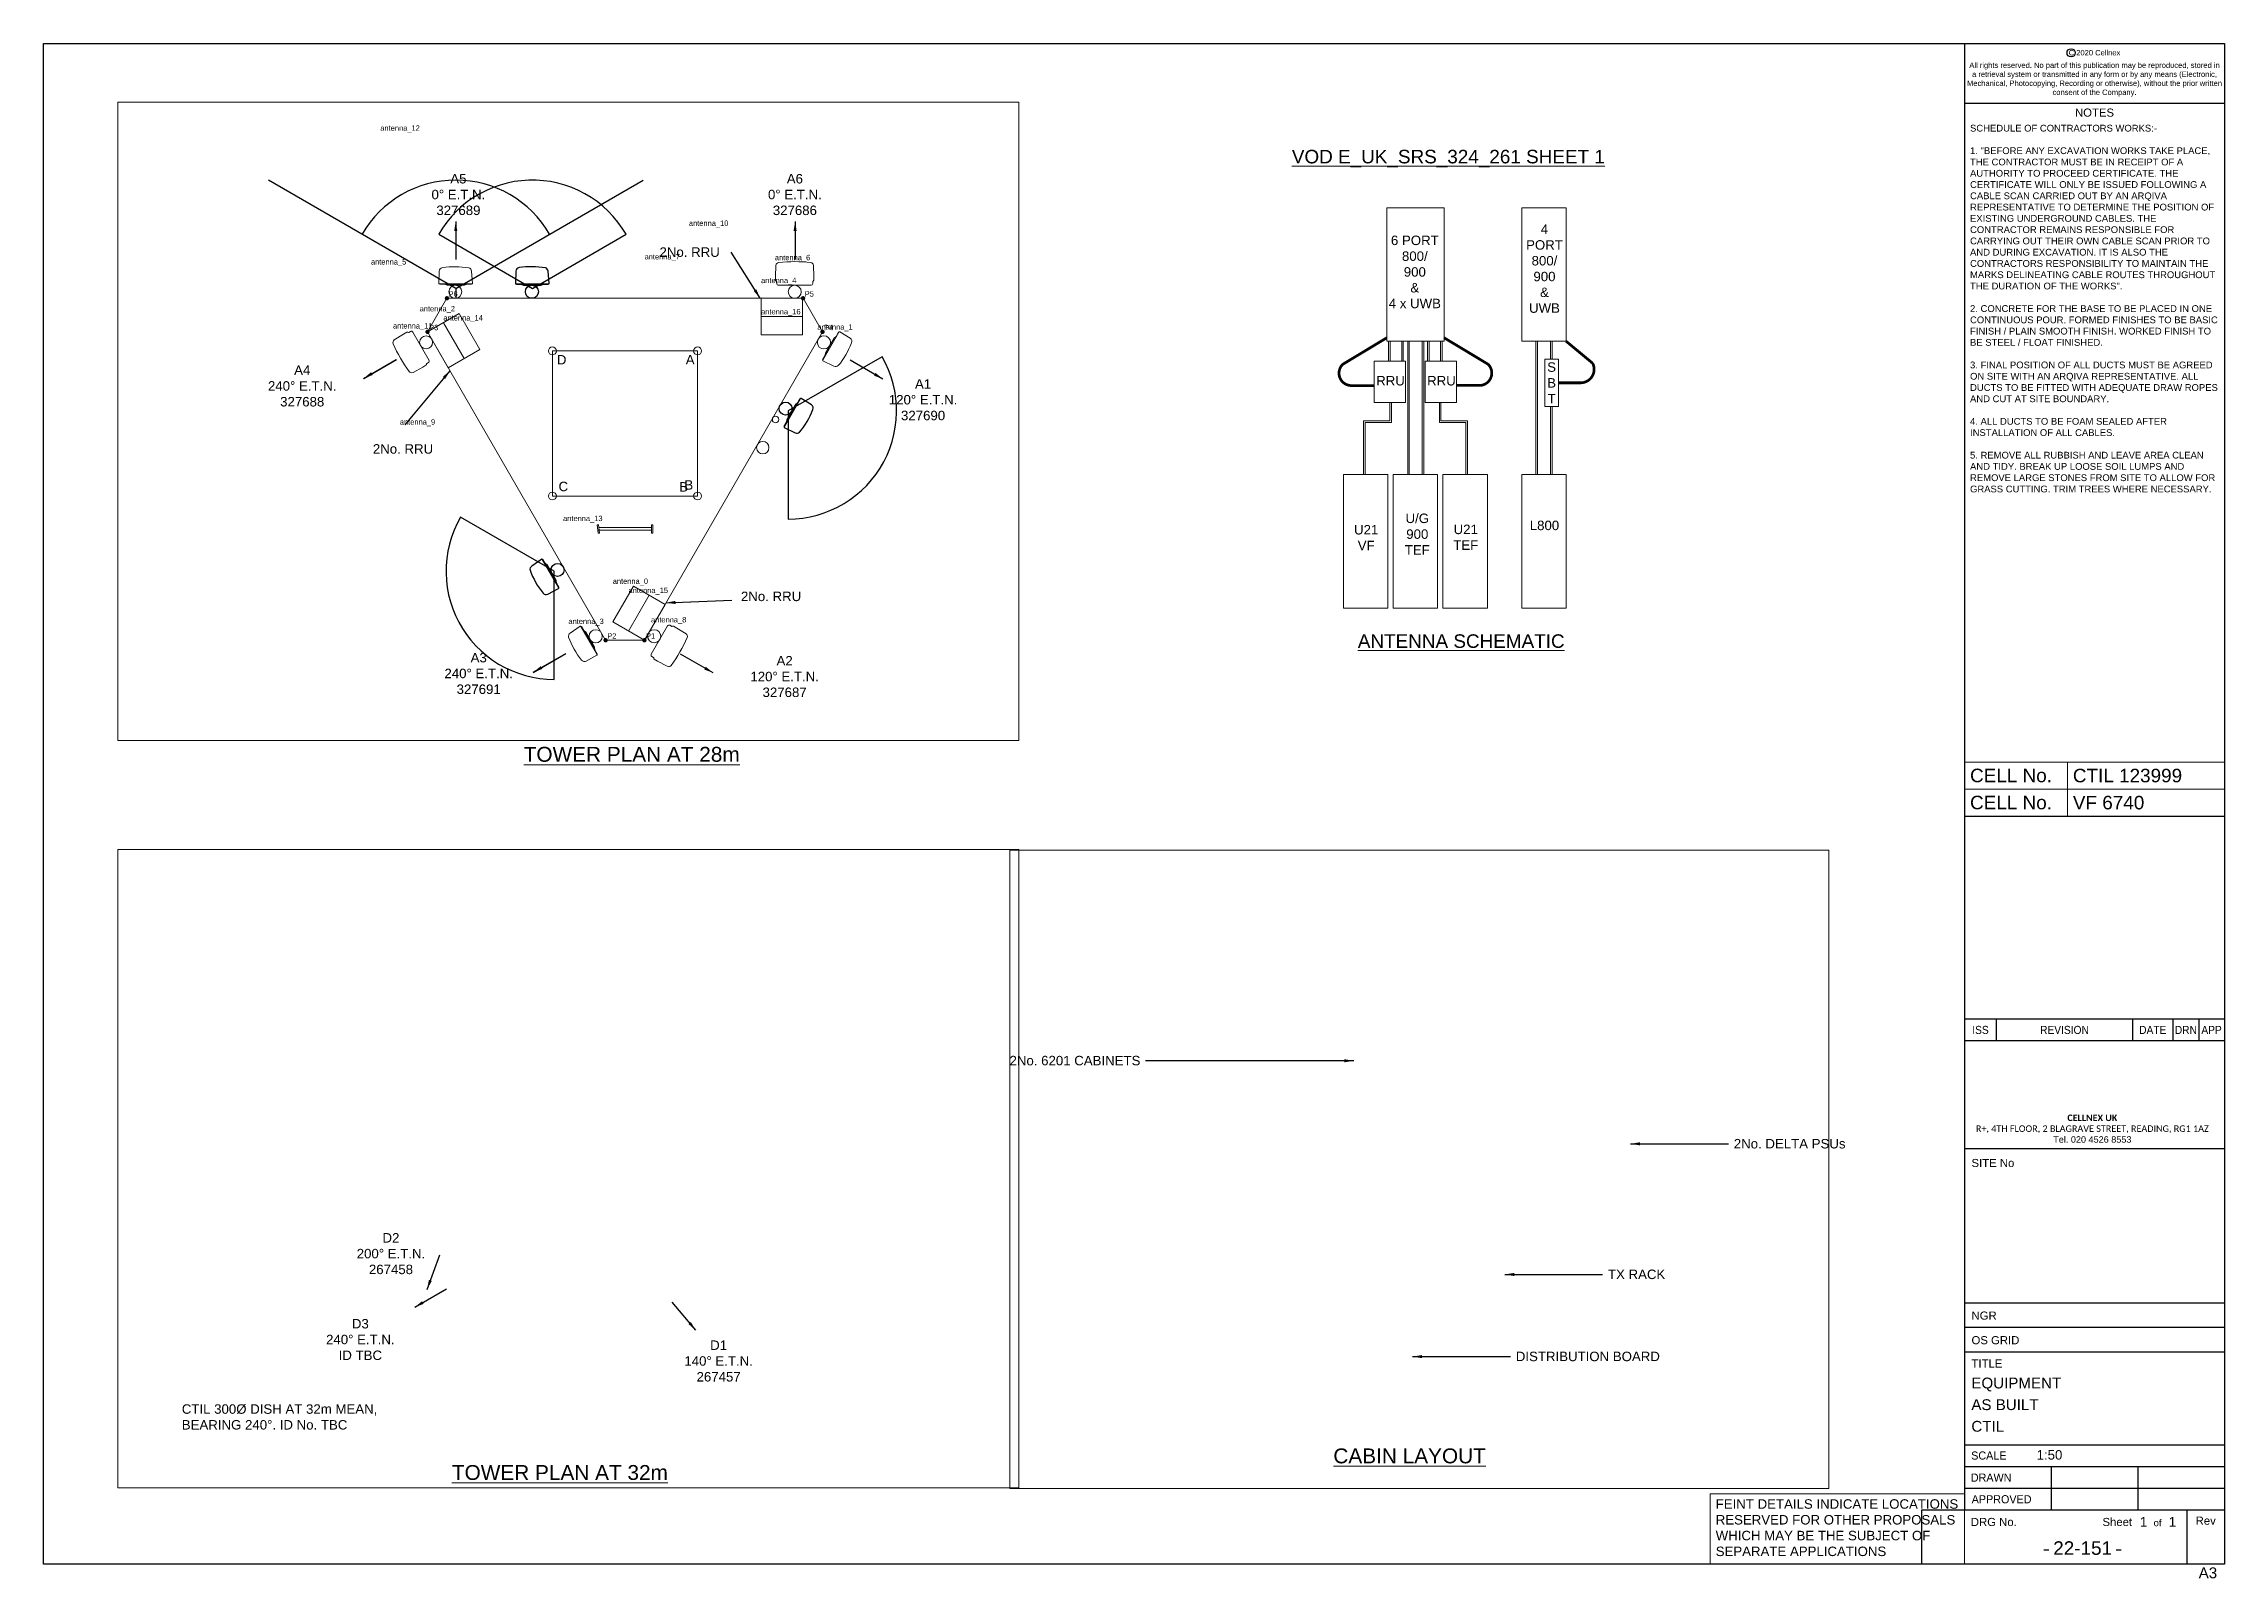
# Paper-space layout '22-151 CTIL EQUIPMENT' of a CAD drawing. Header units: millimetres. Extents: x 0 to 403, y -3 to 281.
# The model-space entities are those that its viewports show. They can reach past a viewport. Long polylines and large blocks are cut down to what shows.
import ezdxf
from ezdxf.enums import TextEntityAlignment as Align

# ---------------------------------------------------------------- set-up
doc = ezdxf.new("R2010")
doc.units = ezdxf.units.MM
doc.header["$LTSCALE"] = 30
doc.linetypes.add('DIVIDE', pattern=[31.75, 12.7, -6.35, 0, -6.35, 0, -6.35])
for name, color, linetype in [('ACAD ENTITIES HIDDEN', 7, 'Continuous'), ('ANTENNA_LABELS', 2, 'Continuous'), ('ANTENNA_RADIATION', 1, 'Continuous'), ('PROPOSED_EXTRA_ANTENNA', 4, 'Continuous'), ('PROPOSED_RADIATION', 3, 'Continuous'), ('RADIATION_NORMAL', 4, 'Continuous'), ('VERTEX_LABELS', 7, 'Continuous')]:
    doc.layers.add(name, color=color, linetype=linetype)
for name, color, linetype, lineweight in [('ANTENNAS DISHES', 7, 'Continuous', 5), ('BORDER', 7, 'Continuous', 25), ('FEEDERS', 7, 'DIVIDE', 9), ('STEELWORK', 7, 'Continuous', 13), ('TEXT AND DIMENSIONS', 7, 'Continuous', 13), ('TOWER MAST', 7, 'Continuous', 18)]:
    doc.layers.add(name, color=color, linetype=linetype, lineweight=lineweight)
doc.layers.add('VIEWPORTS', color=7, linetype='Continuous', plot=False)
doc.styles.add('textstyle3', font='arial.ttf')
doc.styles.add('textstyle4', font='arial.ttf', dxfattribs={"width": 0.9})
doc.styles.add('textstyle5', font='arial.ttf', dxfattribs={"width": 0.95})
doc.dimstyles.new('QCADDimStyle', dxfattribs={"dimtxt": 1.75, "dimasz": 1.75, "dimexe": 1.75, "dimexo": 1.75, "dimgap": 0.75, "dimtad": 1, "dimzin": 12, "dimtxsty": 'Standard', "dimcen": 2.5, "dimclrt": 256, "dimazin": 3, "dimtfac": 1, "dimtmove": 2, "dimatfit": 3})

# ---------------------------------------------------------------- blocks, each defined once
blk = doc.blocks.new('CELLNEX A3MAS')
at = {"layer": 'BORDER'}
for p, q in [((0, 281), (403, 281)), ((0, 0), (0, 281)), ((355, 281), (355, 10)), ((403, 281), (403, 0)), ((355, 270), (403, 270)), ((355, 138.24), (403, 138.24)), ((403, 100.74), (355, 100.74)), ((403, 96.74), (355, 96.74)), ((360.85, 100.74), (360.85, 96.74)), ((386.04, 100.74), (386.04, 96.74)), ((393.5, 100.74), (393.5, 96.74)), ((398.25, 100.74), (398.25, 96.74)), ((403, 76.74), (355, 76.74)), ((403, 48.21), (355, 48.21)), ((403, 43.71), (355, 43.71)), ((403, 39.21), (355, 39.21)), ((403, 22), (355, 22)), ((403, 18), (355, 18)), ((371, 18), (371, 10)), ((387, 18), (387, 10)), ((403, 14), (355, 14)), ((403, 10), (347, 10)), ((347, 10), (347, 0)), ((396.05, 10), (396.05, 0)), ((403, 0), (0, 0))]:
    blk.add_line(p, q, dxfattribs=at)
at = {"layer": 'BORDER', "const_width": 0.25}
for points in [[(369.61, 2.64), (370.61, 2.64)], [(382.95, 2.64), (383.95, 2.64)]]:
    blk.add_lwpolyline(points, dxfattribs=at)
at = {"layer": 'BORDER'}
blk.add_circle((374.68, 279.3), 0.764, dxfattribs=at)
at = {"layer": 'BORDER', "style": 'textstyle3'}
blk.add_text('NOTES', height=1.5, dxfattribs=at).set_placement((379, 267.5), align=Align.CENTER)
at = {"layer": 'BORDER'}
for s, style, width, p in [('ISS', 'textstyle4', 0.9, (357.93, 98.73)), ('REVISION', 'textstyle4', 0.9, (373.45, 98.73)), ('DATE', 'textstyle4', 0.9, (389.77, 98.73)), ('DRN', 'textstyle4', 0.9, (395.88, 98.73)), ('APP', 'textstyle4', 0.9, (400.63, 98.73)), ('DRAWN', 'textstyle5', 0.95, (359.9, 16)), ('APPROVED', 'textstyle5', 0.95, (361.83, 12))]:
    blk.add_text(s, height=1.5, dxfattribs=dict(at, style=style, width=width)).set_placement(p, align=Align.MIDDLE_CENTER)
at = {"layer": 'BORDER', "style": 'textstyle3'}
for s, p in [('SITE No', (356.27, 73.39)), ('NGR', (356.27, 45.19)), ('OS GRID', (356.27, 40.64)), ('TITLE', (356.27, 36.33)), ('DRG No.', (356.14, 7.05))]:
    blk.add_text(s, height=1.5, dxfattribs=at).set_placement(p)
at = {"layer": 'BORDER', "style": 'textstyle5', "width": 0.95}
blk.add_text('SCALE', height=1.5, dxfattribs=at).set_placement((356.21, 19.33))
at = {"layer": 'BORDER', "style": 'textstyle3'}
for s, height, p in [('Sheet', 1.5, (383.21, 7.83)), ('of', 1.25, (390.65, 7.67)), ('Rev', 1.5, (399.55, 8.03))]:
    blk.add_text(s, height=height, dxfattribs=at).set_placement(p, align=Align.MIDDLE)
for s, insert, char_height, attachment_point in [('C 2020 Cellnex', (379, 279.82), 1, 2), ('A3', (399.96, -1.61), 2, 5)]:
    blk.add_mtext(s, dxfattribs=dict(at, insert=insert, char_height=char_height, attachment_point=attachment_point))
at = {"layer": 'BORDER', "attachment_point": 1, "style": 'textstyle3'}
for s, insert, char_height, width in [('\\pxqc;All rights reserved. No part of this publication may be reproduced, stored in a retrieval system or transmitted in any form or by any means (Electronic, Mechanical, Photocopying, Recording or otherwise), without the prior written consent of the Company.', (355.5, 277.51), 1, 47), ('\\pxsm1,qc;{\\fCalibri|b1|i0|c0|p34;CELLNEX UK\\P\\fCalibri|b0|i0|c0|p34;R+, 4TH FLOOR, 2 BLAGRAVE STREET, READING, RG1 1AZ \\P}Tel. 020 4526 8553', (356.94, 83.09), 1.2, 43.3154)]:
    blk.add_mtext(s, dxfattribs=dict(at, insert=insert, char_height=char_height, width=width))
at = {"layer": 'BORDER', "style": 'textstyle3'}
for tag, p, height in [('TITLE1', (356.24, 32.48), 2), ('TITLE2', (356.24, 28.48), 2), ('TITLE3', (356.24, 24.48), 2), ('SCALE', (368.3, 19.33), 1.75)]:
    blk.add_attdef(tag, p, '', height=height, dxfattribs=at)
for tag, height, p in [('SHTNO', 1.8, (388.07, 7.83)), ('SHTOF', 1.8, (393.4, 7.83)), ('USERIDCATEGORY', 2.5, (376.81, 2.98))]:
    blk.add_attdef(tag, text='', height=height, dxfattribs=at).set_placement(p, align=Align.MIDDLE)
blk = doc.blocks.new('PROJECT DETAILS')
at = {"layer": 'TEXT AND DIMENSIONS'}
for p, q in [((0, 5), (48, 5)), ((19, 0), (19, 5))]:
    blk.add_line(p, q, dxfattribs=at)
at = {"layer": 'TEXT AND DIMENSIONS', "insert": (1, 2.5), "char_height": 2.5, "attachment_point": 4, "style": 'textstyle3'}
blk.add_mtext('CELL No.', dxfattribs=at)
at = {"layer": 'TEXT AND DIMENSIONS', "style": 'textstyle3'}
blk.add_attdef('CELL_NO', (20, 1.25), '', height=2.5, dxfattribs=at)

msp = doc.modelspace()

# ---------------------------------------------------------------- linework, layer by layer
at = {"layer": 'ANTENNA_RADIATION'}
for q in [(278429.64, 11525.02), (281893.74, 11525.02)]:
    msp.add_line((280161.69, 10525.02), q, dxfattribs=at)
msp.add_arc((280161.69, 10525.02), 1000, 30, 150, dxfattribs=at)
at = {"layer": 'ANTENNAS DISHES', "color": 1}
for p, q in [((283119.49, 10737.58), (283115.84, 10635.87)), ((283468.95, 10635.87), (283465.29, 10737.58)), ((283115.84, 10635.87), (283116.13, 10600.88)), ((283468.65, 10600.88), (283468.95, 10635.87)), ((283126.13, 10584.88), (283126.13, 10568.33)), ((283458.65, 10568.33), (283458.65, 10584.88)), ((283141.13, 10553.33), (283443.65, 10553.33)), ((281903.63, 7273.31), (281610.92, 7442.31))]:
    msp.add_line(p, q, dxfattribs=at)
at = {"layer": 'ANTENNAS DISHES', "color": 6}
for p, q in [((280007.65, 10682.94), (280005.07, 10570.33)), ((280315.06, 10570.33), (280305.82, 10682.89)), ((280010.07, 10565.33), (280310.07, 10565.33)), ((280013.87, 10565.33), (280013.87, 10562.33)), ((280306.87, 10562.33), (280306.87, 10565.33)), ((280013.87, 10562.33), (280056.74, 10562.33)), ((280056.74, 10562.33), (280080.37, 10553.33)), ((280240.37, 10553.33), (280263.99, 10562.33)), ((280263.99, 10562.33), (280306.87, 10562.33)), ((280080.37, 10553.33), (280240.37, 10553.33)), ((279742.61, 10126.62), (279728.28, 10118.35)), ((279914.35, 9859.14), (279763.1, 10121.13)), ((279709.42, 10119.01), (279678.96, 10101.77)), ((279678.96, 10101.77), (279592.71, 10047.75)), ((279894.53, 9830.38), (279908.86, 9838.65)), ((279855.52, 9795.96), (279885.68, 9813.72)), ((279765.61, 9748.28), (279855.52, 9795.96))]:
    msp.add_line(p, q, dxfattribs=at)
at = {"layer": 'ANTENNAS DISHES', "color": 2}
for p, q in [((283701.49, 10120.46), (283551.49, 9860.66)), ((283804.55, 10063.76), (283708.32, 10122.29)), ((283696.99, 10118.68), (283675.55, 10081.55)), ((283699.59, 10117.18), (283696.99, 10118.68)), ((283675.55, 10081.55), (283655.95, 10065.59)), ((283655.95, 10065.59), (283575.95, 9927.02)), ((283575.95, 9927.02), (283571.93, 9902.06)), ((283571.93, 9902.06), (283550.49, 9864.93)), ((283550.49, 9864.93), (283553.09, 9863.43)), ((283553.33, 9853.84), (283655.42, 9805.56))]:
    msp.add_line(p, q, dxfattribs=at)
at = {"layer": 'ANTENNAS DISHES', "color": 3}
for p, q in [((282152.66, 7403.03), (282138.33, 7411.3)), ((282117.84, 7405.81), (281966.58, 7143.82)), ((282201.97, 7386.45), (282171.51, 7403.69)), ((282288.22, 7332.43), (282201.97, 7386.45)), ((281972.07, 7123.33), (281986.4, 7115.06)), ((281995.26, 7098.4), (282025.41, 7080.65)), ((282025.41, 7080.65), (282115.32, 7032.96))]:
    msp.add_line(p, q, dxfattribs=at)
at = {"layer": 'ANTENNAS DISHES', "color": 4}
for p, q in [((281310.55, 7402.81), (281217.69, 7338.53)), ((281467.37, 7141.19), (281317.37, 7401)), ((281321.57, 7399.72), (281318.98, 7398.22)), ((281343.01, 7362.59), (281321.57, 7399.72)), ((281362.62, 7346.63), (281343.01, 7362.59)), ((281442.62, 7208.07), (281362.62, 7346.63)), ((281446.64, 7183.11), (281442.62, 7208.07)), ((281468.07, 7145.98), (281446.64, 7183.11)), ((281465.48, 7144.48), (281468.07, 7145.98)), ((281366.73, 7080.28), (281465.54, 7134.36))]:
    msp.add_line(p, q, dxfattribs=at)
at = {"layer": 'ANTENNAS DISHES', "color": 6}
msp.add_lwpolyline([(280263.44, 10565.33), (280239.81, 10556.33), (280080.92, 10556.33), (280057.29, 10565.33)], dxfattribs=at)
at = {"layer": 'ANTENNAS DISHES', "color": 5}
for points in [[(283364.83, 10433.38), (283364.83, 10095.38), (282981.83, 10095.38), (282981.83, 10433.38)], [(282981.83, 10433.38), (283364.83, 10433.38)], [(283364.83, 10264.38), (282981.83, 10264.38)]]:
    msp.add_lwpolyline(points, dxfattribs=at)
at = {"layer": 'ANTENNAS DISHES', "color": 3}
for points in [[(280384.23, 9960.39), (280091.52, 9791.39), (279900.02, 10123.08), (280192.73, 10292.08)], [(280192.73, 10292.08), (280384.23, 9960.39)], [(280237.88, 9875.89), (280046.38, 10207.58)]]:
    msp.add_lwpolyline(points, dxfattribs=at)
at = {"layer": 'ANTENNAS DISHES', "color": 2}
msp.add_lwpolyline([(283574.8, 9901.04), (283578.82, 9926), (283658.27, 10063.61), (283677.88, 10079.57)], dxfattribs=at)
at = {"layer": 'ANTENNAS DISHES', "color": 1}
for points in [[(281610.92, 7442.31), (281802.42, 7774), (282095.13, 7605)], [(282095.13, 7605), (281903.63, 7273.31)]]:
    msp.add_lwpolyline(points, dxfattribs=at)
at = {"layer": 'ANTENNAS DISHES', "color": 4}
for points in [[(281948.78, 7689.5), (281757.28, 7357.81)], [(281340.69, 7360.61), (281360.3, 7344.65), (281439.74, 7207.04), (281443.76, 7182.08)]]:
    msp.add_lwpolyline(points, dxfattribs=at)
at = {"layer": 'ANTENNAS DISHES', "color": 6}
msp.add_circle((280156.57, 10493.36), 59.98, dxfattribs=at)
at = {"layer": 'ANTENNAS DISHES', "color": 5}
msp.add_circle((283292.39, 10493.36), 59.98, dxfattribs=at)
at = {"layer": 'ANTENNAS DISHES', "color": 3}
msp.add_circle((279887, 10026.18), 59.98, dxfattribs=at)
at = {"layer": 'ANTENNAS DISHES', "color": 2}
msp.add_circle((283562.71, 10025.76), 60.86, dxfattribs=at)
at = {"layer": 'ANTENNAS DISHES', "color": 4}
msp.add_circle((281454, 7309.96), 60.86, dxfattribs=at)
at = {"layer": 'ANTENNAS DISHES', "color": 1}
msp.add_circle((281994.01, 7310.51), 59.98, dxfattribs=at)
at = {"layer": 'ANTENNAS DISHES', "color": 2}
for centre, radius, start, end in [((283292.39, 9385.26), 1386.76, 83.87676, 96.12324), ((283705.82, 10117.96), 5, 60, 150), ((283785.78, 10034.22), 35, 336.9275, 57.5634), ((283555.83, 9858.17), 5, 150, 240), ((283671.6, 9836.41), 34.83, 242.3265, 312.7438), ((281930.46, 7576.2), 778.24, 200.67583, 218.63643)]:
    msp.add_arc(centre, radius, start, end, dxfattribs=at)
at = {"layer": 'ANTENNAS DISHES', "color": 1}
for centre, radius, start, end in [((283149.76, 10734.11), 30.47, 99.9977, 173.4649), ((283435.02, 10734.11), 30.47, 6.5351, 80.0023), ((283124.45, 10600.52), 8.33, 177.5098, 246.501), ((283460.33, 10600.52), 8.33, 293.499, 2.4902), ((283117.81, 10585.24), 8.33, 357.5098, 66.501), ((283466.97, 10585.24), 8.33, 113.499, 182.4902), ((283141.13, 10568.33), 15, 180, 270), ((283443.65, 10568.33), 15, 270, 0), ((280850.3, 10574.17), 1386.76, 203.87676, 216.12324)]:
    msp.add_arc(centre, radius, start, end, dxfattribs=at)
at = {"layer": 'ANTENNAS DISHES', "color": 6}
for centre, radius, start, end in [((280155.26, 9946.78), 778.24, 80.67583, 98.63643), ((280042.61, 10681.45), 35, 96.9275, 177.5634), ((280271.01, 10681.47), 34.83, 2.3265, 72.7438), ((280010.07, 10570.33), 5, 180, 270), ((280310.06, 10570.33), 5, 270, 0), ((279750.11, 10113.63), 15, 30, 120), ((279713.89, 10111.98), 8.33, 53.499, 122.4902), ((279723.8, 10125.37), 8.33, 233.499, 302.4902), ((279610.85, 10023.27), 30.47, 126.5351, 200.0023), ((279901.36, 9851.64), 15, 300, 30), ((279898.38, 9822.99), 8.33, 117.5098, 186.501), ((279881.83, 9821.11), 8.33, 297.5098, 6.501), ((279753.48, 9776.22), 30.47, 219.9977, 293.4649)]:
    msp.add_arc(centre, radius, start, end, dxfattribs=at)
at = {"layer": 'ANTENNAS DISHES', "color": 5}
msp.add_arc((283093.22, 10304.01), 778.24, 320.67583, 338.63643, dxfattribs=at)
at = {"layer": 'ANTENNAS DISHES', "color": 3}
for centre, radius, start, end in [((282130.83, 7398.31), 15, 60, 150), ((282157.13, 7410.05), 8.33, 237.5098, 306.501), ((282167.04, 7396.66), 8.33, 57.5098, 126.501), ((282270.08, 7307.95), 30.47, 339.9977, 53.4649), ((281979.57, 7136.32), 15, 150, 240), ((281982.55, 7107.67), 8.33, 353.499, 62.4902), ((281999.1, 7105.79), 8.33, 173.499, 242.4902), ((282127.45, 7060.9), 30.47, 246.5351, 320.0023)]:
    msp.add_arc(centre, radius, start, end, dxfattribs=at)
at = {"layer": 'ANTENNAS DISHES', "color": 4}
for centre, radius, start, end in [((281313.05, 7398.48), 5, 30, 120), ((281236.32, 7309.1), 34.83, 122.3265, 192.7438), ((281030.63, 7858.85), 1386.76, 323.87676, 336.12324), ((281463.04, 7138.69), 5, 300, 30), ((281350.54, 7111.31), 35, 216.9275, 297.5634)]:
    msp.add_arc(centre, radius, start, end, dxfattribs=at)
at = {"layer": 'PROPOSED_EXTRA_ANTENNA', "color": 6}
for p, q in [((280714.88, 10682.94), (280712.31, 10570.33)), ((281022.29, 10570.33), (281013.05, 10682.89)), ((280717.31, 10565.33), (281017.31, 10565.33)), ((280721.1, 10565.33), (280721.1, 10562.33)), ((281014.1, 10562.33), (281014.1, 10565.33)), ((280721.1, 10562.33), (280763.98, 10562.33)), ((280763.98, 10562.33), (280787.6, 10553.33)), ((280947.6, 10553.33), (280971.23, 10562.33)), ((280971.23, 10562.33), (281014.1, 10562.33)), ((280787.6, 10553.33), (280947.6, 10553.33)), ((283344.15, 9504.46), (283194.15, 9244.65)), ((283447.22, 9447.76), (283350.98, 9506.29)), ((283339.66, 9502.67), (283318.22, 9465.54)), ((283342.26, 9501.17), (283339.66, 9502.67)), ((283318.22, 9465.54), (283298.61, 9449.58)), ((283298.61, 9449.58), (283218.61, 9311.02)), ((283218.61, 9311.02), (283214.59, 9286.06)), ((283214.59, 9286.06), (283193.16, 9248.93)), ((283193.16, 9248.93), (283195.76, 9247.43)), ((283195.99, 9237.84), (283298.09, 9189.56)), ((280955.17, 8021.6), (280862.31, 7957.32)), ((281111.99, 7759.98), (280961.99, 8019.79)), ((280966.19, 8018.51), (280963.59, 8017.01)), ((280987.63, 7981.38), (280966.19, 8018.51)), ((281007.23, 7965.42), (280987.63, 7981.38)), ((281087.23, 7826.86), (281007.23, 7965.42)), ((281091.25, 7801.9), (281087.23, 7826.86)), ((281112.69, 7764.77), (281091.25, 7801.9)), ((281110.09, 7763.27), (281112.69, 7764.77)), ((281011.35, 7699.07), (281110.16, 7753.15))]:
    msp.add_line(p, q, dxfattribs=at)
for points in [[(280970.67, 10565.33), (280947.05, 10556.33), (280788.15, 10556.33), (280764.53, 10565.33)], [(283217.47, 9285.04), (283221.49, 9310), (283300.94, 9447.6), (283320.54, 9463.56)], [(280985.3, 7979.4), (281004.91, 7963.44), (281084.36, 7825.83), (281088.38, 7800.87)]]:
    msp.add_lwpolyline(points, dxfattribs=at)
for centre in [(280863.81, 10493.36), (283208.57, 9413.57), (281101.07, 7922.84)]:
    msp.add_circle(centre, 59.98, dxfattribs=at)
for centre, radius, start, end in [((280862.49, 9946.78), 778.24, 80.67583, 98.63643), ((280749.85, 10681.45), 35, 96.9275, 177.5634), ((280978.25, 10681.47), 34.83, 2.3265, 72.7438), ((280717.31, 10570.33), 5, 180, 270), ((281017.29, 10570.33), 5, 270, 0), ((283348.48, 9501.96), 5, 60, 150), ((283428.45, 9418.22), 35, 336.9275, 57.5634), ((282735.88, 9688), 778.24, 320.67583, 338.63643), ((283198.49, 9242.17), 5, 150, 240), ((283314.26, 9220.41), 34.83, 242.3265, 312.7438), ((280957.67, 8017.27), 5, 30, 120), ((280880.93, 7927.89), 34.83, 122.3265, 192.7438), ((281575.08, 8194.99), 778.24, 200.67583, 218.63643), ((281107.66, 7757.48), 5, 300, 30), ((280995.15, 7730.1), 35, 216.9275, 297.5634)]:
    msp.add_arc(centre, radius, start, end, dxfattribs=at)
at = {"layer": 'PROPOSED_RADIATION', "color": 3}
for points in [[(280868.92, 10525.02), (281734.94, 11025.02), (281699.21, 11082.35), (281659.7, 11137.13), (281616.57, 11189.12), (281570.03, 11238.07), (281520.29, 11283.78), (281467.58, 11326.02), (281412.14, 11364.61), (281354.22, 11399.37), (281294.09, 11430.14), (281232.01, 11456.77), (281168.28, 11479.16), (281103.19, 11497.19), (281037.02, 11510.79), (280970.09, 11519.89), (280902.69, 11524.45), (280835.15, 11524.45), (280767.75, 11519.89), (280700.82, 11510.79), (280634.65, 11497.19), (280569.56, 11479.16), (280505.83, 11456.77), (280443.75, 11430.14), (280383.62, 11399.37), (280325.7, 11364.61), (280270.26, 11326.02), (280217.55, 11283.78), (280167.81, 11238.07), (280121.27, 11189.12), (280078.14, 11137.13), (280038.62, 11082.35), (280002.89, 11025.02)], [(283233.44, 9393.31), (283233.44, 8393.31), (283300.95, 8395.59), (283368.15, 8402.43), (283434.74, 8413.78), (283500.4, 8429.61), (283564.85, 8449.83), (283627.79, 8474.36), (283688.93, 8503.07), (283747.99, 8535.86), (283804.71, 8572.55), (283858.81, 8612.99), (283910.06, 8656.99), (283958.23, 8704.35), (284003.09, 8754.85), (284044.43, 8808.26), (284082.08, 8864.35), (284115.86, 8922.85), (284145.6, 8983.49), (284171.19, 9046.01), (284192.5, 9110.11), (284209.43, 9175.5), (284221.91, 9241.89), (284229.87, 9308.96), (284233.29, 9376.42), (284232.15, 9443.96), (284226.46, 9511.27), (284216.23, 9578.04), (284201.51, 9643.97), (284182.38, 9708.75), (284158.92, 9772.09), (284131.24, 9833.71), (284099.46, 9893.31)], [(281071.09, 7911.44), (280205.06, 8411.44), (280173.29, 8351.83), (280145.6, 8290.21), (280122.14, 8226.87), (280103.01, 8162.09), (280088.3, 8096.16), (280078.07, 8029.39), (280072.37, 7962.08), (280071.23, 7894.55), (280074.65, 7827.08), (280082.62, 7760.01), (280095.1, 7693.62), (280112.03, 7628.23), (280133.34, 7564.13), (280158.92, 7501.61), (280188.67, 7440.97), (280222.45, 7382.47), (280260.09, 7326.39), (280301.44, 7272.97), (280346.3, 7222.47), (280394.46, 7175.11), (280445.72, 7131.11), (280499.82, 7090.67), (280556.53, 7053.98), (280615.59, 7021.2), (280676.73, 6992.48), (280739.67, 6967.95), (280804.12, 6947.73), (280869.79, 6931.91), (280936.38, 6920.55), (281003.58, 6913.72), (281071.09, 6911.44)]]:
    msp.add_lwpolyline(points, close=True, dxfattribs=at)
at = {"layer": 'RADIATION_NORMAL'}
msp.add_line((280161.69, 10525.02), (280161.69, 10433.38), dxfattribs=at)
at = {"layer": 'STEELWORK'}
for p, q in [((280079.17, 10433.38), (279900.02, 10123.08)), ((283369.79, 10433.38), (280079.17, 10433.38)), ((283369.79, 10433.38), (283548.95, 10123.08)), ((279900.02, 10123.08), (281545.33, 7273.31)), ((281903.63, 7273.31), (283548.95, 10123.08)), ((281545.33, 7273.31), (281903.63, 7273.31))]:
    msp.add_line(p, q, dxfattribs=at)
for centre, radius in [((283116.24, 9313.58), 30.15), ((282997.24, 9053.19), 57.15)]:
    msp.add_circle(centre, radius, dxfattribs=at)
at = {"layer": 'TOWER MAST'}
for p, q in [((281054.13, 9946.86), (281054.13, 8606.24)), ((281054.13, 9946.86), (282394.75, 9946.86)), ((282394.75, 8606.24), (282394.75, 9946.86)), ((281054.13, 8606.24), (282394.75, 8606.24)), ((281488.95, 8263.66), (281480.62, 8342.44)), ((281476.83, 8262.38), (281468.5, 8341.16)), ((281480.69, 8341.16), (281468.5, 8341.16)), ((281980.38, 8341.16), (281968.19, 8341.16)), ((281968.19, 8261.94), (281968.19, 8341.16)), ((281980.38, 8261.94), (281980.38, 8341.16)), ((281968.19, 8313.74), (281480.69, 8313.74)), ((281968.19, 8289.36), (281480.69, 8289.36)), ((281488.95, 8263.66), (281476.83, 8262.38)), ((281980.38, 8261.94), (281968.19, 8261.94))]:
    msp.add_line(p, q, dxfattribs=at)
for centre in [(281054.13, 9946.86), (282394.75, 9946.86), (281054.13, 8606.24), (282394.75, 8606.24)]:
    msp.add_circle(centre, 36.56, dxfattribs=at)
at = {"layer": 'VERTEX_LABELS', "true_color": 0xff9519, "const_width": 20}
msp.add_lwpolyline([(280069.17, 10433.38, 1), (280089.17, 10433.38, 1)], format="xyb", close=True, dxfattribs=at)
at = {"layer": 'VERTEX_LABELS', "true_color": 0x19ffd8, "const_width": 20}
msp.add_lwpolyline([(283359.79, 10433.38, 1), (283379.79, 10433.38, 1)], format="xyb", close=True, dxfattribs=at)
at = {"layer": 'VERTEX_LABELS', "true_color": 0x9fff19, "const_width": 20}
msp.add_lwpolyline([(279890.02, 10123.08, 1), (279910.02, 10123.08, 1)], format="xyb", close=True, dxfattribs=at)
at = {"layer": 'VERTEX_LABELS', "true_color": 0xff19e2, "const_width": 20}
msp.add_lwpolyline([(283538.95, 10123.08, 1), (283558.95, 10123.08, 1)], format="xyb", close=True, dxfattribs=at)
at = {"layer": 'VERTEX_LABELS', "true_color": 0x195cff, "const_width": 20}
msp.add_lwpolyline([(281535.33, 7273.31, 1), (281555.33, 7273.31, 1)], format="xyb", close=True, dxfattribs=at)
at = {"layer": 'VERTEX_LABELS', "true_color": 0xff1919, "const_width": 20}
msp.add_lwpolyline([(281893.63, 7273.31, 1), (281913.63, 7273.31, 1)], format="xyb", close=True, dxfattribs=at)

# ---------------------------------------------------------------- texts
at = {"layer": 'ACAD ENTITIES HIDDEN', "char_height": 87.5, "width": 623.4022, "attachment_point": 5, "style": 'textstyle3'}
for s, insert in [('A6\\P0{\\fArial|b0|i0|c238|p34;%%D E.T.N.\\P}327686', (283294.11, 11391.43)), ('A5\\P0{\\fArial|b0|i0|c238|p34;%%D E.T.N.\\P}327689', (280185.24, 11391.43)), ('2No. RRU', (282321.71, 10859.25)), ('A4\\P240{\\fArial|b0|i0|c238|p34;%%D E.T.N.\\P}327688', (278742, 9622.51)), ('A1\\P120{\\fArial|b0|i0|c238|p34;%%D E.T.N.\\P}327690', (284478.94, 9495.23)), ('2No. RRU', (279673.34, 9040.86)), ('2No. RRU', (283074.28, 7678.35)), ('A3\\P240{\\fArial|b0|i0|c238|p34;%%D E.T.N.\\P}327691', (280372.88, 6966.05)), ('A2\\P120{\\fArial|b0|i0|c238|p34;%%D E.T.N.\\P}327687', (283199.52, 6937.72))]:
    msp.add_mtext(s, dxfattribs=dict(at, insert=insert))
at = {"layer": 'ACAD ENTITIES HIDDEN', "char_height": 87.5, "attachment_point": 5, "style": 'textstyle3'}
for s, insert in [('A', (282326.61, 9866.09)), ('D', (281139.21, 9865.12)), ('C', (281154.67, 8693.74)), ('B', (282266.2, 8690.74))]:
    msp.add_mtext(s, dxfattribs=dict(at, insert=insert))
at = {"layer": 'ANTENNA_LABELS', "color": 1}
for s, p in [('antenna_12', (279463.54, 11980.94)), ('antenna_6', (283109.48, 10784.58)), ('antenna_0', (281610.92, 7794))]:
    msp.add_text(s, height=50, dxfattribs=at).set_placement(p)
at = {"layer": 'ANTENNA_LABELS', "color": 5}
for s, p in [('antenna_10', (282314.97, 11102.25)), ('antenna_4', (282981.83, 10573.33)), ('antenna_16', (282981.83, 10284.38))]:
    msp.add_text(s, height=50, dxfattribs=at).set_placement(p)
at = {"layer": 'ANTENNA_LABELS', "color": 2}
for s, p in [('antenna_7', (281905.63, 10792.03)), ('antenna_1', (283501.85, 10142.96)), ('antenna_13', (281152.22, 8374.44))]:
    msp.add_text(s, height=50, dxfattribs=at).set_placement(p)
at = {"layer": 'ANTENNA_LABELS', "color": 6}
for s, p in [('antenna_5', (279377.02, 10745.02)), ('antenna_11', (279580.38, 10153.7))]:
    msp.add_text(s, height=50, dxfattribs=at).set_placement(p)
at = {"layer": 'ANTENNA_LABELS', "color": 3}
for s, p in [('antenna_2', (279827.02, 10312.08)), ('antenna_14', (280046.38, 10227.58)), ('antenna_8', (281964.57, 7438.38))]:
    msp.add_text(s, height=50, dxfattribs=at).set_placement(p)
at = {"layer": 'ANTENNA_LABELS', "color": 4}
for s, p in [('antenna_9', (279643.87, 9265.62)), ('antenna_15', (281757.28, 7709.5)), ('antenna_3', (281201.49, 7423.48))]:
    msp.add_text(s, height=50, dxfattribs=at).set_placement(p)
at = {"layer": 'VERTEX_LABELS', "true_color": 0xff9519}
msp.add_text('P6', height=50, dxfattribs=at).set_placement((280094.17, 10448.38))
at = {"layer": 'VERTEX_LABELS', "true_color": 0x19ffd8}
msp.add_text('P5', height=50, dxfattribs=at).set_placement((283384.79, 10448.38))
at = {"layer": 'VERTEX_LABELS', "true_color": 0x9fff19}
msp.add_text('P3', height=50, dxfattribs=at).set_placement((279915.02, 10138.08))
at = {"layer": 'VERTEX_LABELS', "true_color": 0xff19e2}
msp.add_text('P4', height=50, dxfattribs=at).set_placement((283563.95, 10138.08))
at = {"layer": 'VERTEX_LABELS', "true_color": 0x195cff}
msp.add_text('P2', height=50, dxfattribs=at).set_placement((281560.33, 7288.31))
at = {"layer": 'VERTEX_LABELS', "true_color": 0xff1919}
msp.add_text('P1', height=50, dxfattribs=at).set_placement((281918.63, 7288.31))

# ---------------------------------------------------------------- leaders
at = {"layer": 'ACAD ENTITIES HIDDEN'}
for points in [[(280160.37, 11141.37), (280160.37, 10792.66)], [(283296.19, 11141.37), (283296.19, 10792.66)], [(282973.03, 10433.38), (282706.74, 10859.25)], [(279309.94, 9693.18), (279611.92, 9867.53)], [(284108.13, 9687.3), (283806.15, 9861.65)], [(280107.27, 9764.1), (279691.21, 9262.94)], [(282103.47, 7619.44), (282710.42, 7645.02)], [(280876.94, 6976.96), (281178.92, 7151.31)], [(282539.43, 6972.05), (282237.45, 7146.4)]]:
    msp.add_leader(points, dimstyle='QCADDimStyle', override={"dimscale": 49.999996, "dimtxt": 0.18, "dimexe": 0.18, "dimexo": 0.0625, "dimgap": 0.09, "dimtad": 0, "dimtih": 1, "dimdec": 4, "dimzin": 0, "dimclrt": 0, "dimadec": 0, "dimazin": 0, "dimtmove": 0}, dxfattribs=at)

psp = doc.layouts.new('22-151 CTIL EQUIPMENT')

# ---------------------------------------------------------------- linework, layer by layer
at = {"layer": 'ANTENNAS DISHES'}
for points in [[(248.22, 250.67), (258.79, 250.67), (258.79, 225.99), (248.22, 225.99)], [(273.14, 250.67), (281.36, 250.67), (281.36, 225.99), (273.14, 225.99)], [(245.9, 222.29), (251.69, 222.29), (251.69, 214.68), (245.9, 214.68)], [(261.1, 222.29), (255.31, 222.29), (255.31, 214.68), (261.1, 214.68)], [(277.42, 213.93), (279.92, 213.93), (279.92, 222.68), (277.42, 222.68)], [(240.19, 201.36), (248.41, 201.36), (248.41, 176.67), (240.19, 176.67)], [(249.39, 201.36), (257.61, 201.36), (257.61, 176.67), (249.39, 176.67)], [(266.81, 201.36), (258.59, 201.36), (258.59, 176.67), (266.81, 176.67)], [(273.14, 201.36), (281.36, 201.36), (281.36, 176.67), (273.14, 176.67)]]:
    psp.add_lwpolyline(points, close=True, dxfattribs=at)
at = {"layer": 'FEEDERS'}
for p, q in [((248.55, 225.99), (248.55, 222.29)), ((248.84, 225.99), (248.84, 222.29)), ((250.98, 225.99), (250.98, 222.29)), ((251.27, 225.99), (251.27, 222.29)), ((252.08, 225.99), (252.08, 201.36)), ((252.37, 225.99), (252.37, 201.36)), ((254.78, 225.99), (254.78, 201.36)), ((255.08, 225.99), (255.08, 201.36)), ((255.74, 225.99), (255.74, 222.29)), ((256.03, 225.99), (256.03, 222.29)), ((258.16, 225.99), (258.16, 222.29)), ((258.45, 225.99), (258.45, 222.29)), ((275.75, 225.99), (275.75, 201.36)), ((276.04, 225.99), (276.04, 201.36)), ((278.46, 225.99), (278.46, 222.68)), ((278.75, 225.99), (278.75, 222.68)), ((248.78, 214.68), (248.78, 211.29)), ((249.07, 214.68), (249.07, 210.99)), ((257.93, 214.68), (257.93, 210.99)), ((258.22, 214.68), (258.22, 211.29)), ((278.46, 213.93), (278.46, 201.36)), ((278.75, 213.93), (278.75, 201.36)), ((243.9, 211.29), (243.9, 201.36)), ((243.9, 211.29), (248.78, 211.29)), ((244.19, 210.99), (244.19, 201.36)), ((249.07, 210.99), (244.19, 210.99)), ((257.93, 210.99), (262.81, 210.99)), ((263.1, 211.29), (258.22, 211.29)), ((262.81, 210.99), (262.81, 201.36)), ((263.1, 211.29), (263.1, 201.36))]:
    psp.add_line(p, q, dxfattribs=at)
at = {"layer": 'FEEDERS', "const_width": 0.5}
for points in [[(248.22, 226.64), (240.07, 221.73, 0.690319), (241.8, 217.81), (245.9, 217.81)], [(258.79, 226.65), (266.93, 221.75, -0.690319), (265.21, 217.83), (261.1, 217.83)], [(281.36, 225.99), (286.27, 221.92, -0.555687), (284.02, 218.31), (279.92, 218.31)]]:
    psp.add_lwpolyline(points, format="xyb", dxfattribs=at)
at = {"layer": 'TEXT AND DIMENSIONS'}
for p, q in [((355, 13), (308, 13)), ((308, 13), (308, 0))]:
    psp.add_line(p, q, dxfattribs=at)

# ---------------------------------------------------------------- block references
at = {"layer": 'BORDER'}
for name, p, values in [('CELLNEX A3MAS', (0, 0), {'USERIDCATEGORY': '22-151', 'SCALE': '1:50', 'SHTNO': '1', 'SHTOF': '1', 'TITLE1': 'EQUIPMENT', 'TITLE2': 'AS BUILT', 'TITLE3': 'CTIL'}), ('PROJECT DETAILS', (355, 143.24), {'CELL_NO': 'CTIL 123999'}), ('PROJECT DETAILS', (355, 138.24), {'CELL_NO': 'VF 6740'})]:
    psp.add_blockref(name, p, dxfattribs=at).add_auto_attribs(values)

# ---------------------------------------------------------------- texts
at = {"layer": 'ACAD ENTITIES HIDDEN', "insert": (356, 266), "char_height": 1.25, "width": 46, "attachment_point": 1, "style": 'textstyle3'}
psp.add_mtext('SCHEDULE OF CONTRACTORS WORKS:-\\P\\P1. "BEFORE ANY EXCAVATION WORKS TAKE PLACE, THE CONTRACTOR MUST BE IN RECEIPT OF A AUTHORITY TO PROCEED CERTIFICATE. THE CERTIFICATE WILL ONLY BE ISSUED FOLLOWING A CABLE SCAN CARRIED OUT BY AN ARQIVA REPRESENTATIVE TO DETERMINE THE POSITION OF EXISTING UNDERGROUND CABLES. THE CONTRACTOR REMAINS RESPONSIBLE FOR CARRYING OUT THEIR OWN CABLE SCAN PRIOR TO AND DURING EXCAVATION. IT IS ALSO THE CONTRACTORS RESPONSIBILITY TO MAINTAIN THE MARKS DELINEATING CABLE ROUTES THROUGHOUT THE DURATION OF THE WORKS".\\P\\P2. CONCRETE FOR THE BASE TO BE PLACED IN ONE CONTINUOUS POUR. FORMED FINISHES TO BE BASIC FINISH / PLAIN SMOOTH FINISH. WORKED FINISH TO BE STEEL / FLOAT FINISHED.\\P\\P3. FINAL POSITION OF ALL DUCTS MUST BE AGREED ON SITE WITH AN ARQIVA REPRESENTATIVE. ALL DUCTS TO BE FITTED WITH ADEQUATE DRAW ROPES AND CUT AT SITE BOUNDARY.\\P\\P4. ALL DUCTS TO BE FOAM SEALED AFTER INSTALLATION OF ALL CABLES.\\P\\P5. REMOVE ALL RUBBISH AND LEAVE AREA CLEAN AND TIDY. BREAK UP LOOSE SOIL LUMPS AND REMOVE LARGE STONES FROM SITE TO ALLOW FOR GRASS CUTTING. TRIM TREES WHERE NECESSARY.', dxfattribs=at)
at = {"layer": 'TEXT AND DIMENSIONS', "style": 'textstyle3'}
for s, insert, char_height, width, attachment_point in [('\\pxqc;{\\LVOD E_UK_SRS_324_261 SHEET 1}', (177.75, 261.37), 2.5, 163.6876, 1), ('A5\\P0{\\fArial|b0|i0|c238|p34;%%D E.T.N.\\P}327689', (76.65, 253.1), 1.75, 12.468, 5), ('A6\\P0{\\fArial|b0|i0|c238|p34;%%D E.T.N.\\P}327686', (138.83, 253.1), 1.75, 12.468, 5), ('\\pxqc;4\\PPORT\\P800/\\P900\\P&\\PUWB', (273.54, 247.59), 1.75, 7.6278, 1), ('2No. RRU', (119.38, 242.46), 1.75, 12.468, 5), ('\\pxqc;6 PORT\\P800/\\P900\\P& \\P4 x UWB', (246.65, 245.52), 1.75, 13.492, 1), ('A4\\P240{\\fArial|b0|i0|c238|p34;%%D E.T.N.\\P}327688', (47.79, 217.73), 1.75, 12.468, 5), ('A1\\P120{\\fArial|b0|i0|c238|p34;%%D E.T.N.\\P}327690', (162.52, 215.18), 1.75, 12.468, 5), ('\\pxqc;RRU', (245.09, 219.58), 1.75, 7.6278, 1), ('\\pxqc;RRU', (254.5, 219.58), 1.75, 7.6278, 1), ('2No. RRU', (66.41, 206.09), 1.75, 12.468, 5), ('\\pxqc;U/G\\P900\\PTEF', (250.04, 194.15), 1.75, 7.6278, 1), ('\\pxqc;U21\\PVF', (240.59, 192.04), 1.75, 7.6278, 1), ('\\pxqc;U21\\PTEF', (258.99, 192.11), 1.75, 7.6278, 1), ('\\pxqc;L800', (273.54, 192.84), 1.75, 7.6278, 1), ('2No. RRU', (134.43, 178.84), 1.75, 12.468, 5), ('\\pxqc;{\\LANTENNA SCHEMATIC}', (261.97, 170.57), 2.5, 66.7695, 5), ('A3\\P240{\\fArial|b0|i0|c238|p34;%%D E.T.N.\\P}327691', (80.4, 164.6), 1.75, 12.468, 5), ('A2\\P120{\\fArial|b0|i0|c238|p34;%%D E.T.N.\\P}327687', (136.94, 164.03), 1.75, 12.468, 5), ('\\pxqc;{\\LTOWER PLAN AT 28m}', (72.35, 151.04), 2.75, 72.652, 1), ('2No. 6201 CABINETS', (178.5, 93.94), 1.75, 46.715, 1), ('2No. DELTA PSUs', (312.34, 78.58), 1.75, 52.1604, 1), ('D2\\P200{\\fArial|b0|i0|c238|p34;%%D E.T.N.\\P}267458', (64.19, 57.38), 1.75, 12.468, 5), ('TX RACK', (289.09, 54.44), 1.75, 52.1604, 1), ('D3\\P240{\\fArial|b0|i0|c238|p34;%%D E.T.N.\\P}ID TBC', (58.53, 41.51), 1.75, 12.468, 5), ('D1\\P140{\\fArial|b0|i0|c238|p34;%%D E.T.N.\\P}267457', (124.74, 37.54), 1.75, 12.468, 5), ('DISTRIBUTION BOARD', (272.06, 39.27), 1.75, 52.1604, 1), ('CTIL 300%%C DISH AT 32m MEAN, BEARING 240%%D. ID No. TBC', (25.54, 27.2), 1.75, 39.7003, 4), ('\\pxqc;{\\LCABIN LAYOUT}', (222.47, 21.39), 2.75, 59.9136, 1), ('\\pxqc;{\\LTOWER PLAN AT 32m}', (59.08, 18.32), 2.75, 72.652, 1), ('FEINT DETAILS INDICATE LOCATIONS RESERVED FOR OTHER PROPOSALS WHICH MAY BE THE SUBJECT OF SEPARATE APPLICATIONS', (309, 12), 1.75, 48.6012, 1)]:
    psp.add_mtext(s, dxfattribs=dict(at, insert=insert, char_height=char_height, width=width, attachment_point=attachment_point))
at = {"layer": 'TEXT AND DIMENSIONS', "char_height": 1.75, "attachment_point": 5, "style": 'textstyle3'}
for s, insert in [('D', (95.73, 222.58)), ('A', (119.48, 222.6)), ('S\\PB\\PT', (278.67, 218.31)), ('C', (96.04, 199.15)), ('B', (119.23, 199.45))]:
    psp.add_mtext(s, dxfattribs=dict(at, insert=insert))

# ---------------------------------------------------------------- leaders
at = {"layer": 'TEXT AND DIMENSIONS'}
for points in [[(76.15, 248.1), (76.15, 241.13)], [(138.87, 248.1), (138.87, 241.13)], [(132.41, 233.94), (127.08, 242.46)], [(59.14, 219.14), (65.18, 222.63)], [(155.11, 219.02), (149.07, 222.51)], [(75.09, 220.56), (66.77, 210.53)], [(115.01, 177.66), (127.15, 178.18)], [(90.48, 164.82), (96.52, 168.3)], [(123.73, 164.72), (117.69, 168.2)], [(242.13, 93.03), (203.6, 93.03)], [(293.27, 77.68), (311.34, 77.68)], [(70.87, 50.79), (73.2, 57.19)], [(270.02, 53.54), (288.09, 53.54)], [(68.57, 47.48), (74.47, 50.88)], [(120.52, 43.22), (116.14, 48.43)], [(252.99, 38.36), (271.06, 38.36)]]:
    psp.add_leader(points, dimstyle='QCADDimStyle', dxfattribs=at)

# ---------------------------------------------------------------- viewports
at = {"layer": 'VIEWPORTS'}
for center, size, view_center_point, view_height, status in [((96.97, 211.2), (166.54, 117.9435), (281201.01, 9296.33), 5897.1735, 4), ((96.97, 73.11), (166.54, 117.9435), (282295.08, 50114.78), 5897.1738, 6), ((254.25, 72.97), (151.34, 117.9435), (314295.65, 84465.7), 5897.1745, 5), ((379, 38.37), (48, 76.739), (24, -50.12), 76.739, 3)]:
    psp.add_viewport(center=center, size=size, view_center_point=view_center_point, view_height=view_height, status=status, dxfattribs=at)
psp.add_viewport(center=(379, 117.49), size=(48, 41.5), view_center_point=(24, 16.7), view_height=41.5, dxfattribs=at)

doc.saveas('drawing.dxf')
